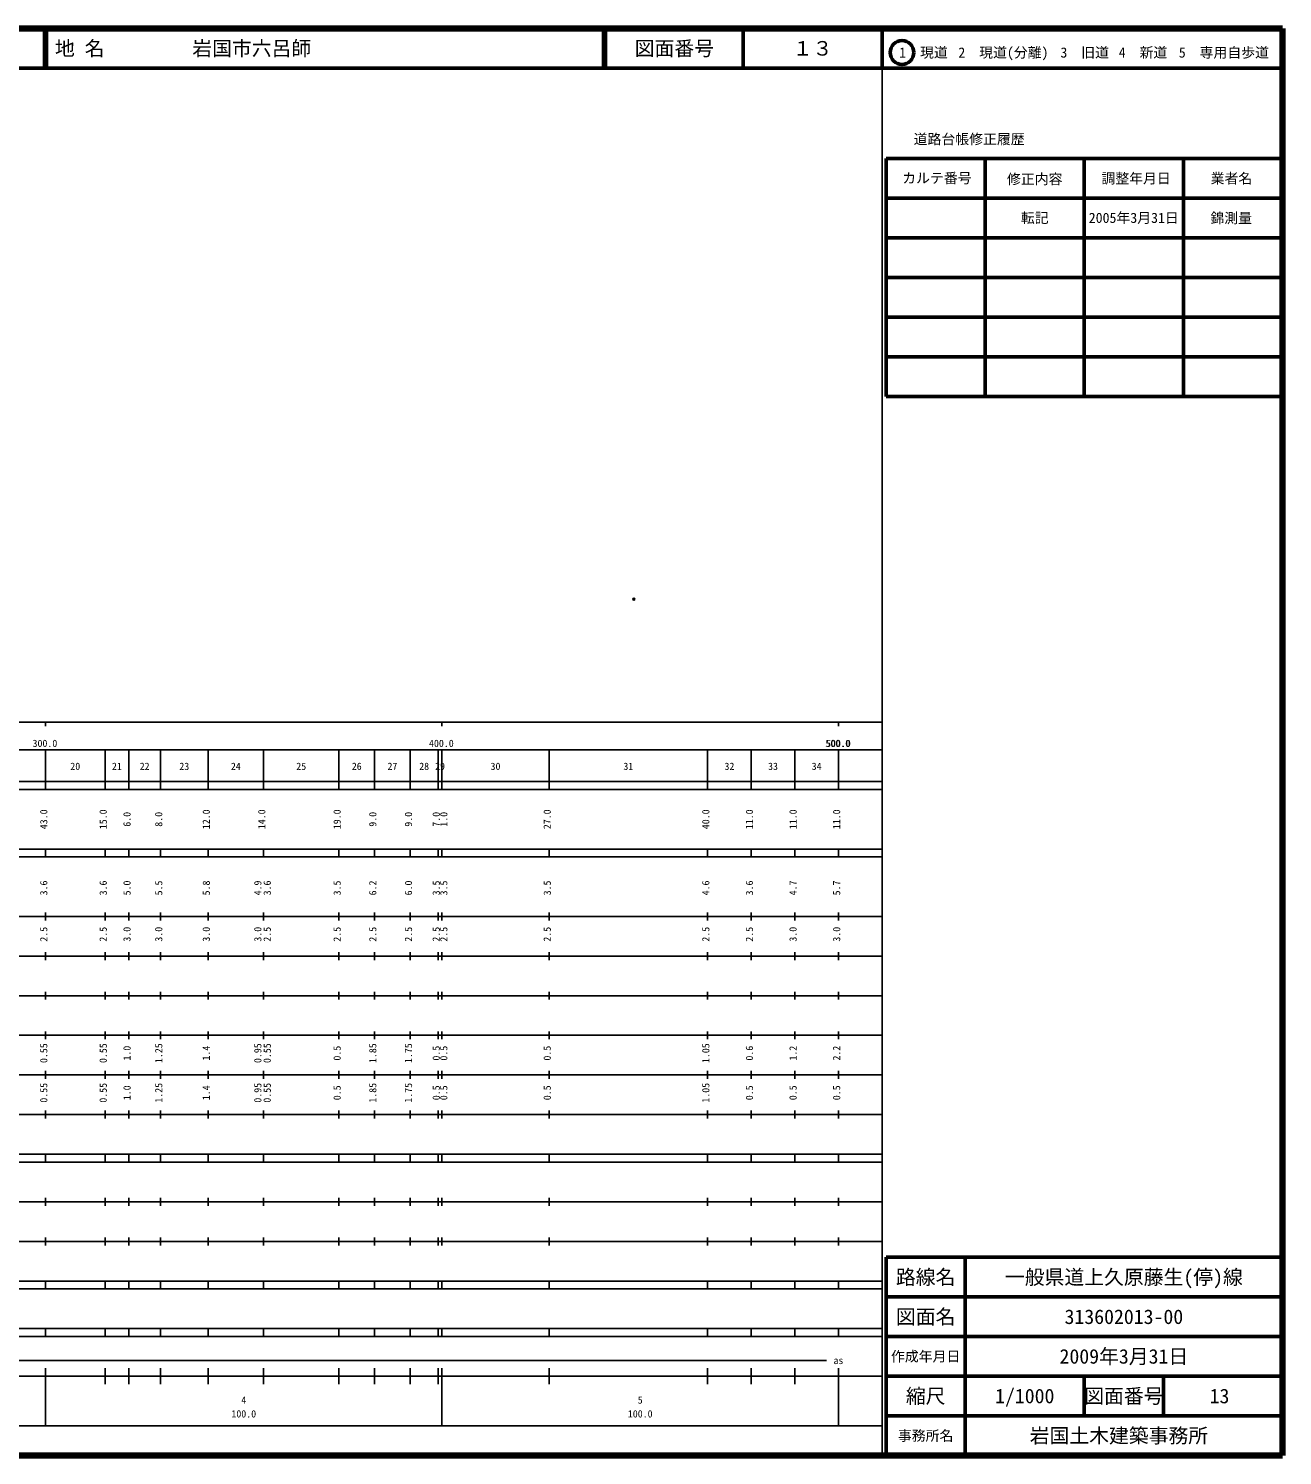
# Model space of a CAD drawing. Units: millimetres on the paper. Extents: x 40 to 680, y 20 to 380.
# Drawn here: x 363.7 to 680, y 20 to 380 of the extents above; entities that cross this region are included whole.
import ezdxf
from ezdxf.enums import TextEntityAlignment as Align

# ---------------------------------------------------------------- set-up
doc = ezdxf.new("R2010")
doc.units = ezdxf.units.MM
doc.header["$PDMODE"] = 32
doc.header["$PDSIZE"] = 0.5
doc.layers.add('M-OTRS', color=6, linetype='Continuous')
doc.layers.add('M-TTL-TXT', color=7, linetype='Continuous')
for name, color, linetype, lineweight in [('M-TTL', 2, 'Continuous', 140), ('M-TTL-BAND', 7, 'Continuous', 25), ('M-TTL-FRAM', 2, 'Continuous', 50), ('M-TTL-LINE', 7, 'Continuous', 50)]:
    doc.layers.add(name, color=color, linetype=linetype, lineweight=lineweight)
doc.styles.add('ＭＳ ゴシック', font='')
doc.styles.get('ＭＳ ゴシック').set_extended_font_data('MS Gothic')

msp = doc.modelspace()

# ---------------------------------------------------------------- linework, layer by layer
at = {"layer": 'M-OTRS'}
msp.add_point((516.409, 236.028), dxfattribs=at)
at = {"layer": 'M-TTL'}
for p, q in [((680, 380), (40, 380)), ((680, 20), (680, 380)), ((40, 20), (680, 20))]:
    msp.add_line(p, q, dxfattribs=at)
at = {"layer": 'M-TTL-BAND'}
for p, q in [((579, 20), (579, 370)), ((40, 205), (579, 205)), ((368, 205), (368, 204)), ((468, 205), (468, 204)), ((568, 205), (568, 204)), ((68, 198), (579, 198)), ((368, 188), (368, 198)), ((383, 188), (383, 198)), ((389, 188), (389, 198)), ((397, 188), (397, 198)), ((409, 188), (409, 198)), ((423, 188), (423, 198)), ((442, 188), (442, 198)), ((451, 188), (451, 198)), ((460, 188), (460, 198)), ((467, 188), (467, 198)), ((468, 188), (468, 198)), ((495, 188), (495, 198)), ((535, 188), (535, 198)), ((546, 188), (546, 198)), ((557, 188), (557, 198)), ((568, 188), (568, 198)), ((40, 190), (579, 190)), ((40, 188), (579, 188)), ((40, 173), (579, 173)), ((368, 171), (368, 173)), ((383, 171), (383, 173)), ((389, 171), (389, 173)), ((397, 171), (397, 173)), ((409, 171), (409, 173)), ((423, 171), (423, 173)), ((442, 171), (442, 173)), ((451, 171), (451, 173)), ((460, 171), (460, 173)), ((467, 171), (467, 173)), ((468, 171), (468, 173)), ((495, 171), (495, 173)), ((535, 171), (535, 173)), ((546, 171), (546, 173)), ((557, 171), (557, 173)), ((568, 171), (568, 173)), ((40, 171), (579, 171)), ((40, 156), (579, 156)), ((368, 155), (368, 157)), ((383, 155), (383, 157)), ((389, 155), (389, 157)), ((397, 155), (397, 157)), ((409, 155), (409, 157)), ((423, 155), (423, 157)), ((442, 155), (442, 157)), ((451, 155), (451, 157)), ((460, 155), (460, 157)), ((467, 155), (467, 157)), ((468, 155), (468, 157)), ((495, 155), (495, 157)), ((535, 155), (535, 157)), ((546, 155), (546, 157)), ((557, 155), (557, 157)), ((568, 155), (568, 157)), ((46, 146), (579, 146)), ((368, 145), (368, 147)), ((383, 145), (383, 147)), ((389, 145), (389, 147)), ((397, 145), (397, 147)), ((409, 145), (409, 147)), ((423, 145), (423, 147)), ((442, 145), (442, 147)), ((451, 145), (451, 147)), ((460, 145), (460, 147)), ((467, 145), (467, 147)), ((468, 145), (468, 147)), ((495, 145), (495, 147)), ((535, 145), (535, 147)), ((546, 145), (546, 147)), ((557, 145), (557, 147)), ((568, 145), (568, 147)), ((368, 135), (368, 137)), ((383, 135), (383, 137)), ((389, 135), (389, 137)), ((397, 135), (397, 137)), ((409, 135), (409, 137)), ((423, 135), (423, 137)), ((442, 135), (442, 137)), ((451, 135), (451, 137)), ((460, 135), (460, 137)), ((467, 135), (467, 137)), ((468, 135), (468, 137)), ((495, 135), (495, 137)), ((535, 135), (535, 137)), ((546, 135), (546, 137)), ((557, 135), (557, 137)), ((568, 135), (568, 137)), ((52, 136), (579, 136)), ((46, 126), (579, 126)), ((368, 125), (368, 127)), ((383, 125), (383, 127)), ((389, 125), (389, 127)), ((397, 125), (397, 127)), ((409, 125), (409, 127)), ((423, 125), (423, 127)), ((442, 125), (442, 127)), ((451, 125), (451, 127)), ((460, 125), (460, 127)), ((467, 125), (467, 127)), ((468, 125), (468, 127)), ((495, 125), (495, 127)), ((535, 125), (535, 127)), ((546, 125), (546, 127)), ((557, 125), (557, 127)), ((568, 125), (568, 127)), ((52, 116), (579, 116)), ((368, 115), (368, 117)), ((383, 115), (383, 117)), ((389, 115), (389, 117)), ((397, 115), (397, 117)), ((409, 115), (409, 117)), ((423, 115), (423, 117)), ((442, 115), (442, 117)), ((451, 115), (451, 117)), ((460, 115), (460, 117)), ((467, 115), (467, 117)), ((468, 115), (468, 117)), ((495, 115), (495, 117)), ((535, 115), (535, 117)), ((546, 115), (546, 117)), ((557, 115), (557, 117)), ((568, 115), (568, 117)), ((46, 106), (579, 106)), ((368, 105), (368, 107)), ((383, 105), (383, 107)), ((389, 105), (389, 107)), ((397, 105), (397, 107)), ((409, 105), (409, 107)), ((423, 105), (423, 107)), ((442, 105), (442, 107)), ((451, 105), (451, 107)), ((460, 105), (460, 107)), ((467, 105), (467, 107)), ((468, 105), (468, 107)), ((495, 105), (495, 107)), ((535, 105), (535, 107)), ((546, 105), (546, 107)), ((557, 105), (557, 107)), ((568, 105), (568, 107)), ((40, 96), (579, 96)), ((40, 94), (579, 94)), ((368, 94), (368, 96)), ((383, 94), (383, 96)), ((389, 94), (389, 96)), ((397, 94), (397, 96)), ((409, 94), (409, 96)), ((423, 94), (423, 96)), ((442, 94), (442, 96)), ((451, 94), (451, 96)), ((460, 94), (460, 96)), ((467, 94), (467, 96)), ((468, 94), (468, 96)), ((495, 94), (495, 96)), ((535, 94), (535, 96)), ((546, 94), (546, 96)), ((557, 94), (557, 96)), ((568, 94), (568, 96)), ((49, 84), (579, 84)), ((368, 83), (368, 85)), ((383, 83), (383, 85)), ((389, 83), (389, 85)), ((397, 83), (397, 85)), ((409, 83), (409, 85)), ((423, 83), (423, 85)), ((442, 83), (442, 85)), ((451, 83), (451, 85)), ((460, 83), (460, 85)), ((467, 83), (467, 85)), ((468, 83), (468, 85)), ((495, 83), (495, 85)), ((535, 83), (535, 85)), ((546, 83), (546, 85)), ((557, 83), (557, 85)), ((568, 83), (568, 85)), ((40, 74), (579, 74)), ((368, 73), (368, 75)), ((383, 73), (383, 75)), ((389, 73), (389, 75)), ((397, 73), (397, 75)), ((409, 73), (409, 75)), ((423, 73), (423, 75)), ((442, 73), (442, 75)), ((451, 73), (451, 75)), ((460, 73), (460, 75)), ((467, 73), (467, 75)), ((468, 73), (468, 75)), ((495, 73), (495, 75)), ((535, 73), (535, 75)), ((546, 73), (546, 75)), ((557, 73), (557, 75)), ((568, 73), (568, 75)), ((40, 64), (579, 64)), ((40, 62), (579, 62)), ((368, 62), (368, 64)), ((383, 62), (383, 64)), ((389, 62), (389, 64)), ((397, 62), (397, 64)), ((409, 62), (409, 64)), ((423, 62), (423, 64)), ((442, 62), (442, 64)), ((451, 62), (451, 64)), ((460, 62), (460, 64)), ((467, 62), (467, 64)), ((468, 62), (468, 64)), ((495, 62), (495, 64)), ((535, 62), (535, 64)), ((546, 62), (546, 64)), ((557, 62), (557, 64)), ((568, 62), (568, 64)), ((40, 52), (579, 52)), ((368, 50), (368, 52)), ((383, 50), (383, 52)), ((389, 50), (389, 52)), ((397, 50), (397, 52)), ((409, 50), (409, 52)), ((423, 50), (423, 52)), ((442, 50), (442, 52)), ((451, 50), (451, 52)), ((460, 50), (460, 52)), ((467, 50), (467, 52)), ((468, 50), (468, 52)), ((495, 50), (495, 52)), ((535, 50), (535, 52)), ((546, 50), (546, 52)), ((557, 50), (557, 52)), ((568, 50), (568, 52)), ((40, 50), (579, 50)), ((71, 44), (565, 44)), ((40, 40), (579, 40)), ((368, 27.5), (368, 42)), ((383, 38), (383, 42)), ((389, 38), (389, 42)), ((397, 38), (397, 42)), ((409, 38), (409, 42)), ((423, 38), (423, 42)), ((442, 38), (442, 42)), ((451, 38), (451, 42)), ((460, 38), (460, 42)), ((467, 38), (467, 42)), ((468, 27.5), (468, 42)), ((495, 38), (495, 42)), ((535, 38), (535, 42)), ((546, 38), (546, 42)), ((557, 38), (557, 42)), ((568, 27.5), (568, 42)), ((68, 27.5), (579, 27.5))]:
    msp.add_line(p, q, dxfattribs=at)
at = {"layer": 'M-TTL-FRAM'}
for p, q in [((580, 347.197), (580, 287.197)), ((580, 347.197), (680, 347.197)), ((580, 287.197), (680, 287.197)), ((680, 70), (580, 70)), ((580, 70), (580, 20))]:
    msp.add_line(p, q, dxfattribs=at)
at = {"layer": 'M-TTL-LINE'}
for p, q in [((367.75, 380), (367.75, 370)), ((368.25, 380), (368.25, 370)), ((508.747, 380), (508.747, 370)), ((509.247, 380), (509.247, 370)), ((543.997, 380), (543.997, 370)), ((579, 380), (579, 370)), ((40, 370), (680, 370)), ((605, 347.197), (605, 287.197)), ((630, 347.197), (630, 287.197)), ((655, 347.197), (655, 287.197)), ((580, 337.197), (680, 337.197)), ((580, 327.197), (680, 327.197)), ((580, 317.197), (680, 317.197)), ((580, 307.197), (680, 307.197)), ((580, 297.197), (680, 297.197)), ((600, 70), (600, 20)), ((680, 60), (580, 60)), ((680, 50), (580, 50)), ((680, 40), (580, 40)), ((630, 40), (630, 30)), ((650, 40), (650, 30)), ((680, 30), (580, 30))]:
    msp.add_line(p, q, dxfattribs=at)
msp.add_circle((584.031, 373.958), 3, dxfattribs=at)

# ---------------------------------------------------------------- texts
at = {"layer": 'M-TTL-BAND', "style": 'ＭＳ ゴシック'}
for s, p in [('300.0', (367.844, 198.195)), ('400.0', (467.844, 198.195)), ('500.0', (567.844, 198.195)), ('500.0', (568, 198.195)), ('20', (375.5, 192.405)), ('21', (386, 192.405)), ('22', (393, 192.405)), ('23', (403, 192.405)), ('24', (416, 192.405)), ('25', (432.5, 192.405)), ('26', (446.5, 192.405)), ('27', (455.5, 192.405)), ('28', (463.5, 192.405)), ('29', (467.5, 192.405)), ('30', (481.5, 192.405)), ('31', (515, 192.405)), ('32', (540.5, 192.405)), ('33', (551.5, 192.405)), ('34', (562.5, 192.405)), ('as', (568, 42.5)), ('4', (418, 32.523)), ('5', (518, 32.523)), ('100.0', (418, 29.033)), ('100.0', (518, 29.033))]:
    msp.add_text(s, height=1.833, dxfattribs=at).set_placement(p, align=Align.BOTTOM_CENTER)
for s, p in [('43.0', (369, 180.5)), ('15.0', (384, 180.5)), ('6.0', (390, 180.5)), ('8.0', (398, 180.5)), ('12.0', (410, 180.5)), ('14.0', (424, 180.5)), ('19.0', (443, 180.5)), ('9.0', (452, 180.5)), ('9.0', (461, 180.5)), ('7.0', (468, 180.5)), ('1.0', (469.911, 180.5)), ('27.0', (496, 180.5)), ('40.0', (536, 180.5)), ('11.0', (547, 180.5)), ('11.0', (558, 180.5)), ('11.0', (569, 180.5)), ('3.6', (369, 163.174)), ('3.6', (384, 163.174)), ('5.0', (390, 163.174)), ('5.5', (398, 163.174)), ('5.8', (410, 163.174)), ('4.9', (423, 163.174)), ('3.6', (425.37, 163.174)), ('3.5', (443, 163.174)), ('6.2', (452, 163.174)), ('6.0', (461, 163.174)), ('3.5', (468, 163.174)), ('3.5', (469.911, 163.174)), ('3.5', (496, 163.174)), ('4.6', (536, 163.174)), ('3.6', (547, 163.174)), ('4.7', (558, 163.174)), ('5.7', (569, 163.174)), ('2.5', (369, 151.5)), ('2.5', (384, 151.5)), ('3.0', (390, 151.5)), ('3.0', (398, 151.5)), ('3.0', (410, 151.5)), ('3.0', (423, 151.5)), ('2.5', (425.37, 151.5)), ('2.5', (443, 151.5)), ('2.5', (452, 151.5)), ('2.5', (461, 151.5)), ('2.5', (468, 151.5)), ('2.5', (469.911, 151.5)), ('2.5', (496, 151.5)), ('2.5', (536, 151.5)), ('2.5', (547, 151.5)), ('3.0', (558, 151.5)), ('3.0', (569, 151.5)), ('0.55', (369, 121.5)), ('0.55', (384, 121.5)), ('1.0', (390, 121.5)), ('1.25', (398, 121.5)), ('1.4', (410, 121.5)), ('0.95', (423, 121.5)), ('0.55', (425.37, 121.5)), ('0.5', (443, 121.5)), ('1.85', (452, 121.5)), ('1.75', (461, 121.5)), ('0.5', (468, 121.5)), ('0.5', (469.911, 121.5)), ('0.5', (496, 121.5)), ('1.05', (536, 121.5)), ('0.6', (547, 121.5)), ('1.2', (558, 121.5)), ('2.2', (569, 121.5)), ('0.55', (369, 111.5)), ('0.55', (384, 111.5)), ('1.0', (390, 111.5)), ('1.25', (398, 111.5)), ('1.4', (410, 111.5)), ('0.95', (423, 111.5)), ('0.55', (425.37, 111.5)), ('0.5', (443, 111.5)), ('1.85', (452, 111.5)), ('1.75', (461, 111.5)), ('0.5', (468, 111.5)), ('0.5', (469.911, 111.5)), ('0.5', (496, 111.5)), ('1.05', (536, 111.5)), ('0.5', (547, 111.5)), ('0.5', (558, 111.5)), ('0.5', (569, 111.5))]:
    msp.add_text(s, height=1.833, rotation=90, dxfattribs=at).set_placement(p, align=Align.BOTTOM_CENTER)
at = {"layer": 'M-TTL-TXT', "style": 'ＭＳ ゴシック'}
for s, p in [('地 名', (370.38, 375)), ('岩国市六呂師', (405.024, 375))]:
    msp.add_text(s, height=3.666, dxfattribs=at).set_placement(p, align=Align.MIDDLE_LEFT)
for s, height, p in [('図面番号', 3.666, (526.622, 375)), ('１３', 3.666, (561.497, 375)), ('1\u3000現道', 2.566, (589.448, 373.958)), ('2\u3000現道(分離)', 2.566, (609.619, 373.958)), ('3\u3000旧道', 2.566, (630.121, 373.958)), ('4\u3000新道', 2.566, (644.824, 373.958)), ('5\u3000専用自歩道', 2.566, (665.228, 373.958)), ('道路台帳修正履歴', 2.566, (600.968, 352.113)), ('カルテ番号', 2.566, (592.839, 342.277)), ('修正内容', 2.566, (617.509, 342.023)), ('調整年月日', 2.566, (643.089, 342.197)), ('業者名', 2.566, (667.134, 342.197)), ('転記', 2.566, (617.5, 332.245)), ('2005年3月31日', 2.566, (642.5, 332.245)), ('錦測量', 2.566, (667.077, 332.189)), ('路線名', 3.666, (590, 65)), ('路線名', 3.666, (590, 65)), ('一般県道上久原藤生(停)線', 3.666, (640, 65)), ('図面名', 3.666, (590, 55)), ('図面名', 3.666, (590, 55)), ('313602013-00', 3.666, (640, 55)), ('2009年3月31日', 3.666, (640, 45)), ('作成年月日', 2.566, (590, 45)), ('作成年月日', 2.566, (590, 45)), ('縮尺', 3.666, (590, 35)), ('縮尺', 3.666, (590, 35)), ('1/1000', 3.666, (615, 35)), ('図面番号', 3.666, (640, 35)), ('図面番号', 3.666, (640, 35)), ('13', 3.666, (664.125, 35)), ('事務所名', 2.566, (590, 25)), ('事務所名', 2.566, (590, 25)), ('岩国土木建築事務所 ', 3.666, (640, 25))]:
    msp.add_text(s, height=height, dxfattribs=at).set_placement(p, align=Align.MIDDLE_CENTER)

doc.saveas('drawing.dxf')
